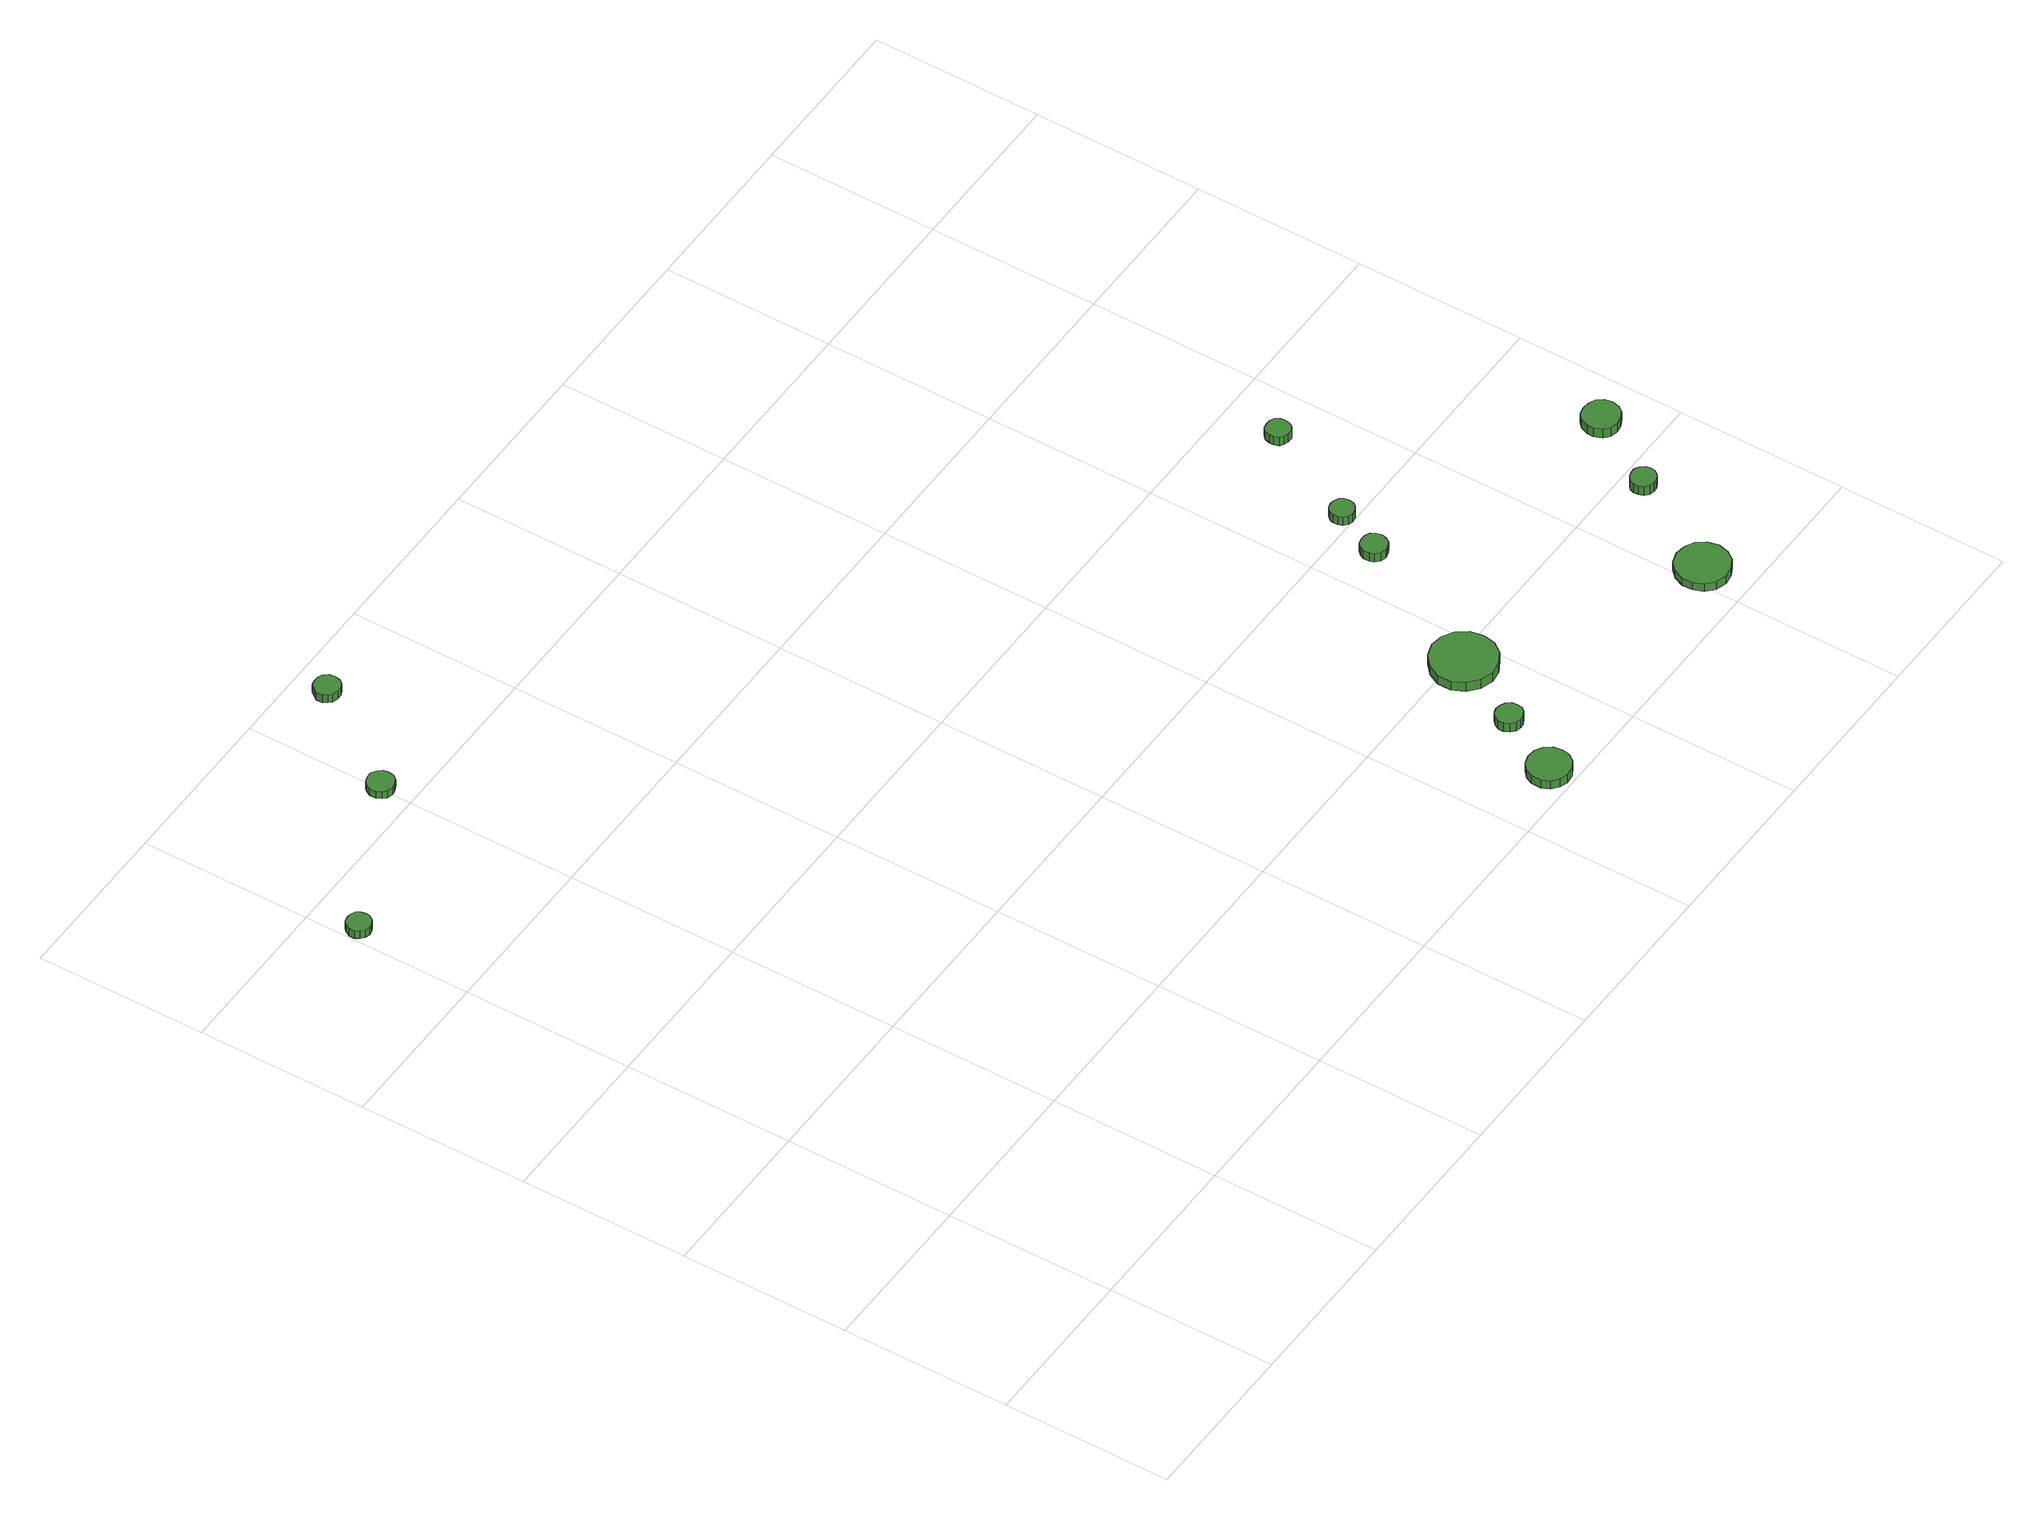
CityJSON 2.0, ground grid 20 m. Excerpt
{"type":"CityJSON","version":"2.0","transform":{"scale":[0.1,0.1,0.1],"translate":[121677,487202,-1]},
"CityObjects":{
"tree1":{"type":"SolitaryVegetationObject","attributes":{"function":"something"},"geometry":[{"type":"MultiSurface","lod":"1","boundaries":[[[0,1,2,3,4,5,6,7,8,9,10,11,12,13,14]],[[15,16,17,18,19,20,21,22,23,24,25,26,27,28,29]],[[0,29,28,1]],[[1,28,27,2]],[[2,27,26,3]],[[3,26,25,4]],[[4,25,24,5]],[[5,24,23,6]],[[6,23,22,7]],[[7,22,21,8]],[[8,21,20,9]],[[9,20,19,10]],[[10,19,18,11]],[[11,18,17,12]],[[12,17,16,13]],[[13,16,15,14]],[[14,15,29,0]]]}]},
"tree2":{"type":"SolitaryVegetationObject","attributes":{"function":"something"},"geometry":[{"type":"MultiSurface","lod":"1","boundaries":[[[30,31,32,33,34,35,36,37,38,39,40,41,42,43,44]],[[45,46,47,48,49,50,51,52,53,54,55,56,57,58,59]],[[30,59,58,31]],[[31,58,57,32]],[[32,57,56,33]],[[33,56,55,34]],[[34,55,54,35]],[[35,54,53,36]],[[36,53,52,37]],[[37,52,51,38]],[[38,51,50,39]],[[39,50,49,40]],[[40,49,48,41]],[[41,48,47,42]],[[42,47,46,43]],[[43,46,45,44]],[[44,45,59,30]]]}]},
"tree3":{"type":"SolitaryVegetationObject","attributes":{"function":"something"},"geometry":[{"type":"MultiSurface","lod":"1","boundaries":[[[60,61,62,63,64,65,66,67,68,69,70,71,72,73,74]],[[75,76,77,78,79,80,81,82,83,84,85,86,87,88,89]],[[60,89,88,61]],[[61,88,87,62]],[[62,87,86,63]],[[63,86,85,64]],[[64,85,84,65]],[[65,84,83,66]],[[66,83,82,67]],[[67,82,81,68]],[[68,81,80,69]],[[69,80,79,70]],[[70,79,78,71]],[[71,78,77,72]],[[72,77,76,73]],[[73,76,75,74]],[[74,75,89,60]]]}]},
"tree4":{"type":"SolitaryVegetationObject","attributes":{"function":"something"},"geometry":[{"type":"MultiSurface","lod":"1","boundaries":[[[90,91,92,93,94,95,96,97,98,99,100,101,102,103,104]],[[105,106,107,108,109,110,111,112,113,114,115,116,117,118,119]],[[90,119,118,91]],[[91,118,117,92]],[[92,117,116,93]],[[93,116,115,94]],[[94,115,114,95]],[[95,114,113,96]],[[96,113,112,97]],[[97,112,111,98]],[[98,111,110,99]],[[99,110,109,100]],[[100,109,108,101]],[[101,108,107,102]],[[102,107,106,103]],[[103,106,105,104]],[[104,105,119,90]]]}]},
"tree5":{"type":"SolitaryVegetationObject","attributes":{"function":"something"},"geometry":[{"type":"MultiSurface","lod":"1","boundaries":[[[120,121,122,123,124,125,126,127,128,129,130,131,132,133,134]],[[135,136,137,138,139,140,141,142,143,144,145,146,147,148,149]],[[120,149,148,121]],[[121,148,147,122]],[[122,147,146,123]],[[123,146,145,124]],[[124,145,144,125]],[[125,144,143,126]],[[126,143,142,127]],[[127,142,141,128]],[[128,141,140,129]],[[129,140,139,130]],[[130,139,138,131]],[[131,138,137,132]],[[132,137,136,133]],[[133,136,135,134]],[[134,135,149,120]]]}]},
"tree6":{"type":"SolitaryVegetationObject","attributes":{"function":"something"},"geometry":[{"type":"MultiSurface","lod":"1","boundaries":[[[150,151,152,153,154,155,156,157,158,159,160,161,162,163,164]],[[165,166,167,168,169,170,171,172,173,174,175,176,177,178,179]],[[150,179,178,151]],[[151,178,177,152]],[[152,177,176,153]],[[153,176,175,154]],[[154,175,174,155]],[[155,174,173,156]],[[156,173,172,157]],[[157,172,171,158]],[[158,171,170,159]],[[159,170,169,160]],[[160,169,168,161]],[[161,168,167,162]],[[162,167,166,163]],[[163,166,165,164]],[[164,165,179,150]]]}]},
"tree7":{"type":"SolitaryVegetationObject","attributes":{"function":"something"},"geometry":[{"type":"MultiSurface","lod":"1","boundaries":[[[180,181,182,183,184,185,186,187,188,189,190,191,192,193,194]],[[195,196,197,198,199,200,201,202,203,204,205,206,207,208,209]],[[180,209,208,181]],[[181,208,207,182]],[[182,207,206,183]],[[183,206,205,184]],[[184,205,204,185]],[[185,204,203,186]],[[186,203,202,187]],[[187,202,201,188]],[[188,201,200,189]],[[189,200,199,190]],[[190,199,198,191]],[[191,198,197,192]],[[192,197,196,193]],[[193,196,195,194]],[[194,195,209,180]]]}]},
"tree8":{"type":"SolitaryVegetationObject","attributes":{"function":"something"},"geometry":[{"type":"MultiSurface","lod":"1","boundaries":[[[210,211,212,213,214,215,216,217,218,219,220,221,222,223,224]],[[225,226,227,228,229,230,231,232,233,234,235,236,237,238,239]],[[210,239,238,211]],[[211,238,237,212]],[[212,237,236,213]],[[213,236,235,214]],[[214,235,234,215]],[[215,234,233,216]],[[216,233,232,217]],[[217,232,231,218]],[[218,231,230,219]],[[219,230,229,220]],[[220,229,228,221]],[[221,228,227,222]],[[222,227,226,223]],[[223,226,225,224]],[[224,225,239,210]]]}]},
"tree9":{"type":"SolitaryVegetationObject","attributes":{"function":"something"},"geometry":[{"type":"MultiSurface","lod":"1","boundaries":[[[240,241,242,243,244,245,246,247,248,249,250,251,252,253,254]],[[255,256,257,258,259,260,261,262,263,264,265,266,267,268,269]],[[240,269,268,241]],[[241,268,267,242]],[[242,267,266,243]],[[243,266,265,244]],[[244,265,264,245]],[[245,264,263,246]],[[246,263,262,247]],[[247,262,261,248]],[[248,261,260,249]],[[249,260,259,250]],[[250,259,258,251]],[[251,258,257,252]],[[252,257,256,253]],[[253,256,255,254]],[[254,255,269,240]]]}]},
"tree10":{"type":"SolitaryVegetationObject","attributes":{"function":"something"},"geometry":[{"type":"MultiSurface","lod":"1","boundaries":[[[270,271,272,273,274,275,276,277,278,279,280,281,282,283,284]],[[285,286,287,288,289,290,291,292,293,294,295,296,297,298,299]],[[270,299,298,271]],[[271,298,297,272]],[[272,297,296,273]],[[273,296,295,274]],[[274,295,294,275]],[[275,294,293,276]],[[276,293,292,277]],[[277,292,291,278]],[[278,291,290,279]],[[279,290,289,280]],[[280,289,288,281]],[[281,288,287,282]],[[282,287,286,283]],[[283,286,285,284]],[[284,285,299,270]]]}]},
"tree11":{"type":"SolitaryVegetationObject","attributes":{"function":"something"},"geometry":[{"type":"MultiSurface","lod":"1","boundaries":[[[300,301,302,303,304,305,306,307,308,309,310,311,312,313,314]],[[315,316,317,318,319,320,321,322,323,324,325,326,327,328,329]],[[300,329,328,301]],[[301,328,327,302]],[[302,327,326,303]],[[303,326,325,304]],[[304,325,324,305]],[[305,324,323,306]],[[306,323,322,307]],[[307,322,321,308]],[[308,321,320,309]],[[309,320,319,310]],[[310,319,318,311]],[[311,318,317,312]],[[312,317,316,313]],[[313,316,315,314]],[[314,315,329,300]]]}]},
"tree12":{"type":"SolitaryVegetationObject","attributes":{"function":"something"},"geometry":[{"type":"MultiSurface","lod":"1","boundaries":[[[330,331,332,333,334,335,336,337,338,339,340,341,342,343,344]],[[345,346,347,348,349,350,351,352,353,354,355,356,357,358,359]],[[330,359,358,331]],[[331,358,357,332]],[[332,357,356,333]],[[333,356,355,334]],[[334,355,354,335]],[[335,354,353,336]],[[336,353,352,337]],[[337,352,351,338]],[[338,351,350,339]],[[339,350,349,340]],[[340,349,348,341]],[[341,348,347,342]],[[342,347,346,343]],[[343,346,345,344]],[[344,345,359,330]]]}]}
},
"vertices":[
[30,944,17],[29,950,17],[26,955,17],[20,958,17],[15,958,17],[9,957,17],[5,953,17],[2,947,17],[2,941,17],[5,936,17],[9,932,17],[15,930,17],[20,931,17],[26,934,17],[29,939,17],[29,939,6],[26,934,6],[20,931,6],[15,930,6],[9,932,6],[5,936,6],[2,941,6],[2,947,6],[5,953,6],[9,957,6],[15,958,6],[20,958,6],[26,955,6],[29,950,6],[30,944,6],
[217,1038,16],[216,1044,16],[212,1049,16],[206,1053,16],[200,1053,16],[193,1051,16],[189,1047,16],[186,1041,16],[186,1034,16],[189,1028,16],[193,1024,16],[200,1022,16],[206,1023,16],[212,1026,16],[216,1031,16],[216,1031,6],[212,1026,6],[206,1023,6],[200,1022,6],[193,1024,6],[189,1028,6],[186,1034,6],[186,1041,6],[189,1047,6],[193,1051,6],[200,1053,6],[206,1053,6],[212,1049,6],[216,1044,6],[217,1038,6],
[303,1161,17],[302,1167,17],[298,1172,17],[293,1175,17],[286,1175,17],[280,1174,17],[276,1169,17],[273,1164,17],[273,1157,17],[276,1152,17],[280,1148,17],[286,1146,17],[293,1146,17],[298,1149,17],[302,1154,17],[302,1154,6],[298,1149,6],[293,1146,6],[286,1146,6],[280,1148,6],[276,1152,6],[273,1157,6],[273,1164,6],[276,1169,6],[280,1174,6],[286,1175,6],[293,1175,6],[298,1172,6],[302,1167,6],[303,1161,6],
[910,29,17],[908,39,17],[902,48,17],[893,53,17],[882,54,17],[873,51,17],[865,44,17],[861,35,17],[861,24,17],[865,15,17],[873,8,17],[882,5,17],[893,6,17],[902,11,17],[908,19,17],[908,19,5],[902,11,5],[893,6,5],[882,5,5],[873,8,5],[865,15,5],[861,24,5],[861,35,5],[865,44,5],[873,51,5],[882,54,5],[893,53,5],[902,48,5],[908,39,5],[910,29,5],
[940,105,17],[939,111,17],[935,116,17],[929,119,17],[923,120,17],[917,118,17],[912,114,17],[909,108,17],[909,102,17],[912,96,17],[917,91,17],[923,89,17],[929,90,17],[935,93,17],[939,98,17],[939,98,5],[935,93,5],[929,90,5],[923,89,5],[917,91,5],[912,96,5],[909,102,5],[909,108,5],[912,114,5],[917,118,5],[923,120,5],[929,119,5],[935,116,5],[939,111,5],[940,105,5],
[1004,188,19],[1001,203,19],[992,216,19],[978,224,19],[963,226,19],[948,221,19],[936,210,19],[929,196,19],[929,180,19],[936,166,19],[948,155,19],[963,150,19],[978,152,19],[992,160,19],[1001,173,19],[1001,173,6],[992,160,6],[978,152,6],[963,150,6],[948,155,6],[936,166,6],[929,180,6],[929,196,6],[936,210,6],[948,221,6],[963,226,6],[978,224,6],[992,216,6],[1001,203,6],[1004,188,6],
[1069,356,20],[1067,363,20],[1064,368,20],[1058,371,20],[1052,371,20],[1046,370,20],[1041,365,20],[1039,360,20],[1039,353,20],[1041,348,20],[1046,343,20],[1052,341,20],[1058,342,20],[1064,345,20],[1067,350,20],[1067,350,8],[1064,345,8],[1058,342,8],[1052,341,8],[1046,343,8],[1041,348,8],[1039,353,8],[1039,360,8],[1041,365,8],[1046,370,8],[1052,371,8],[1058,371,8],[1064,368,8],[1067,363,8],[1069,356,8],
[1092,412,21],[1091,418,21],[1088,422,21],[1083,425,21],[1077,426,21],[1071,424,21],[1067,420,21],[1065,415,21],[1065,409,21],[1067,404,21],[1071,400,21],[1077,398,21],[1083,399,21],[1088,402,21],[1091,406,21],[1091,406,9],[1088,402,9],[1083,399,9],[1077,398,9],[1071,400,9],[1067,404,9],[1065,409,9],[1065,415,9],[1067,420,9],[1071,424,9],[1077,426,9],[1083,425,9],[1088,422,9],[1091,418,9],[1092,412,9],
[1250,55,17],[1247,68,17],[1240,78,17],[1229,84,17],[1216,86,17],[1203,82,17],[1194,73,17],[1189,61,17],[1189,49,17],[1194,37,17],[1203,28,17],[1216,24,17],[1229,26,17],[1240,32,17],[1247,42,17],[1247,42,6],[1240,32,6],[1229,26,6],[1216,24,6],[1203,28,6],[1194,37,6],[1189,49,6],[1189,61,6],[1194,73,6],[1203,82,6],[1216,86,6],[1229,84,6],[1240,78,6],[1247,68,6],[1250,55,6],
[1152,531,23],[1151,536,23],[1148,541,23],[1143,544,23],[1137,544,23],[1131,543,23],[1127,539,23],[1125,533,23],[1125,528,23],[1127,522,23],[1131,519,23],[1137,517,23],[1143,517,23],[1148,520,23],[1151,525,23],[1151,525,11],[1148,520,11],[1143,517,11],[1137,517,11],[1131,519,11],[1127,522,11],[1125,528,11],[1125,533,11],[1127,539,11],[1131,543,11],[1137,544,11],[1143,544,11],[1148,541,11],[1151,536,11],[1152,531,11],
[1304,175,19],[1303,181,19],[1299,186,19],[1294,189,19],[1288,189,19],[1282,187,19],[1277,183,19],[1275,178,19],[1275,172,19],[1277,166,19],[1282,162,19],[1288,160,19],[1294,161,19],[1299,164,19],[1303,169,19],[1303,169,6],[1299,164,6],[1294,161,6],[1288,160,6],[1282,162,6],[1277,166,6],[1275,172,6],[1275,178,6],[1277,183,6],[1282,187,6],[1288,189,6],[1294,189,6],[1299,186,6],[1303,181,6],[1304,175,6],
[1362,260,21],[1360,269,21],[1355,276,21],[1347,280,21],[1338,281,21],[1329,279,21],[1323,273,21],[1319,264,21],[1319,256,21],[1323,247,21],[1329,241,21],[1338,239,21],[1347,240,21],[1355,244,21],[1360,251,21],[1360,251,8],[1355,244,8],[1347,240,8],[1338,239,8],[1329,241,8],[1323,247,8],[1319,256,8],[1319,264,8],[1323,273,8],[1329,279,8],[1338,281,8],[1347,280,8],[1355,276,8],[1360,269,8],[1362,260,8]
]}
